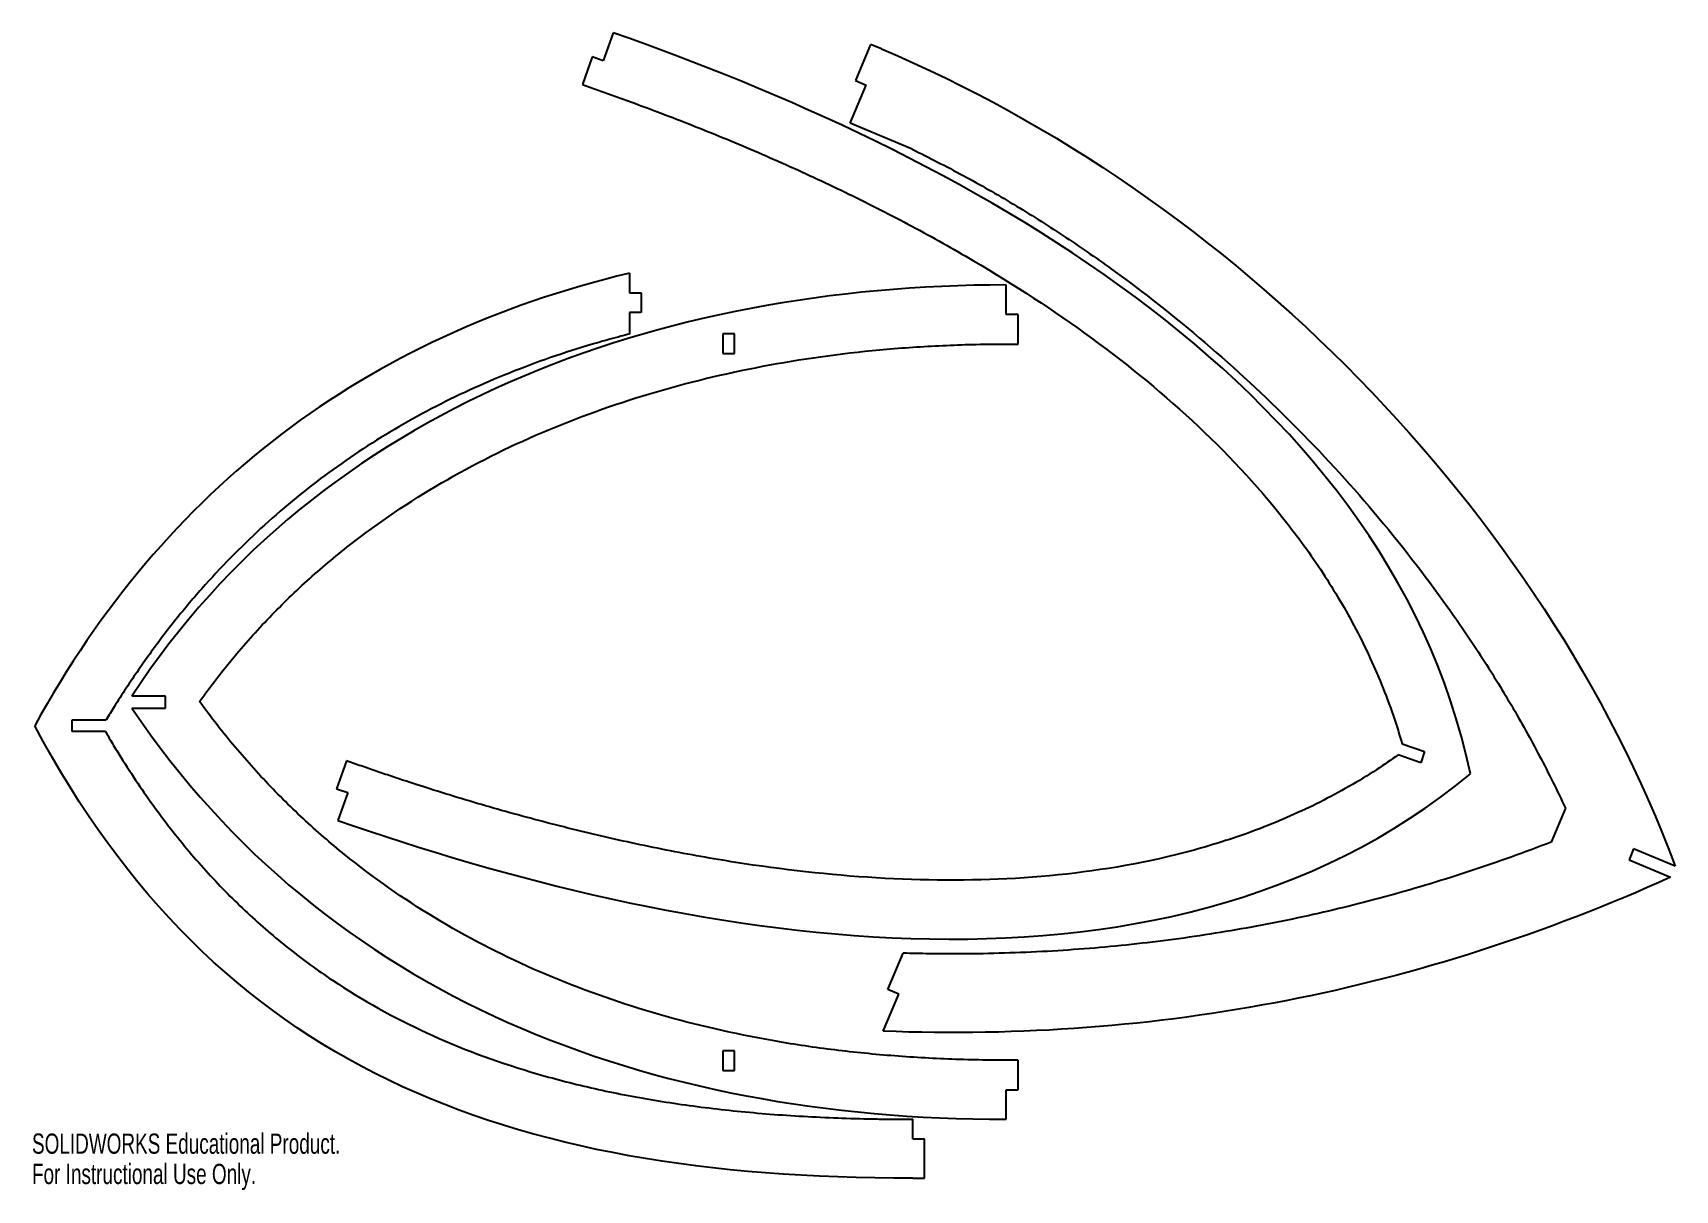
# Model space of a CAD drawing. Header units: inches. Extents: x 0 to 16.4, y 0 to 11.6.
import ezdxf

# ---------------------------------------------------------------- set-up
doc = ezdxf.new("R2010")
doc.units = ezdxf.units.IN
doc.header["$MEASUREMENT"] = 0
doc.styles.add('SLDTEXTSTYLE0', font='TXT', dxfattribs={"width": 0.7})

msp = doc.modelspace()

# ---------------------------------------------------------------- linework, layer by layer
at = {"color": 7, "linetype": 'Continuous', "lineweight": 25}
for p, q in [((5.812, 11.577), (5.714, 11.298)), ((5.603, 11.337), (5.505, 11.058)), ((5.714, 11.298), (5.603, 11.337)), ((8.387, 11.461), (8.235, 11.098)), ((8.496, 11.415), (8.387, 11.461)), ((5.505, 11.058), (5.617, 11.019)), ((8.184, 10.672), (8.344, 11.052)), ((8.235, 11.098), (8.344, 11.052)), ((8.803, 10.412), (8.184, 10.672)), ((5.975, 9.171), (5.975, 8.974)), ((9.744, 8.758), (9.744, 9.054)), ((5.975, 8.974), (6.093, 8.974)), ((6.093, 8.974), (6.093, 8.777)), ((5.975, 8.777), (5.975, 8.563)), ((6.093, 8.777), (5.975, 8.777)), ((9.862, 8.758), (9.744, 8.758)), ((9.862, 8.463), (9.862, 8.758)), ((7.027, 8.565), (6.909, 8.565)), ((6.909, 8.565), (6.909, 8.368)), ((7.027, 8.368), (7.027, 8.565)), ((9.744, 8.463), (9.862, 8.463)), ((6.909, 8.368), (7.027, 8.368)), ((1.335, 4.939), (0.999, 4.939)), ((1.335, 4.821), (1.335, 4.939)), ((1, 4.821), (1.335, 4.821)), ((0.401, 4.585), (0.401, 4.703)), ((0.401, 4.703), (0.742, 4.703)), ((0.735, 4.585), (0.401, 4.585)), ((13.703, 4.464), (13.928, 4.385)), ((3.144, 4.293), (3.046, 4.014)), ((3.255, 4.254), (3.144, 4.293)), ((13.889, 4.274), (13.664, 4.352)), ((13.928, 4.385), (13.889, 4.274)), ((3.046, 4.014), (3.158, 3.975)), ((3.158, 3.975), (3.06, 3.697)), ((15.336, 3.821), (15.193, 3.48)), ((16.018, 3.412), (15.973, 3.303)), ((15.973, 3.303), (16.389, 3.129)), ((16.434, 3.238), (16.018, 3.412)), ((8.561, 2.006), (8.713, 2.369)), ((8.67, 1.96), (8.561, 2.006)), ((8.514, 1.588), (8.67, 1.96)), ((7.027, 1.392), (6.909, 1.392)), ((6.909, 1.392), (6.909, 1.195)), ((7.027, 1.195), (7.027, 1.392)), ((6.909, 1.195), (7.027, 1.195)), ((9.862, 1.298), (9.744, 1.298)), ((9.862, 1.002), (9.862, 1.298)), ((9.744, 1.002), (9.862, 1.002)), ((9.744, 0.707), (9.744, 1.002)), ((8.81, 0.51), (8.81, 0.707)), ((8.81, 0.51), (8.928, 0.51)), ((8.928, 0.116), (8.928, 0.51)), ((8.81, 0.116), (8.928, 0.116))]:
    msp.add_line(p, q, dxfattribs=at)
for points in [[(14.386, 4.163), (13.548, 8.164), (9.139, 10.415), (5.812, 11.577)], [(8.496, 11.415), (11.96, 9.962), (15.111, 6.802), (16.434, 3.238)], [(5.975, 9.171), (3.318, 8.533), (1.336, 7.024), (0.027, 4.644)], [(9.744, 9.054), (6.296, 9.054), (2.883, 7.84), (0.999, 4.939)], [(1, 4.821), (2.946, 1.92), (6.168, 0.707), (9.744, 0.707)], [(8.81, 0.116), (4.728, 0.116), (1.845, 1.224), (0.027, 4.644)], [(3.06, 3.697), (6.388, 2.535), (11.24, 1.552), (14.386, 4.163)], [(16.389, 3.129), (13.884, 1.995), (11.259, 1.481), (8.514, 1.588)]]:
    msp.add_open_spline(points, degree=3, dxfattribs=at)
for points, knots in [([(5.617, 11.019), (5.666, 11.002), (5.765, 10.967), (5.965, 10.895), (6.217, 10.802), (6.524, 10.684), (6.938, 10.519), (7.461, 10.297), (8.093, 10.006), (8.722, 9.689), (9.549, 9.231), (10.545, 8.591), (11.629, 7.715), (12.401, 6.893), (12.918, 6.18), (13.25, 5.616), (13.478, 5.122), (13.621, 4.734), (13.679, 4.547), (13.703, 4.464)], [0, 0, 0, 0, 0.015113, 0.0302259, 0.0604519, 0.0906778, 0.1209038, 0.1813556, 0.2418075, 0.3022594, 0.3627113, 0.483615, 0.6045188, 0.7254225, 0.7858744, 0.8463263, 0.9067782, 0.9370041, 0.9606473, 0.9606473, 0.9606473, 0.9606473]), ([(8.803, 10.412), (8.888, 10.37), (9.058, 10.285), (9.397, 10.106), (9.817, 9.866), (10.312, 9.553), (10.96, 9.105), (11.741, 8.49), (12.622, 7.674), (13.435, 6.789), (14.047, 6.003), (14.491, 5.35), (14.8, 4.85), (15.036, 4.425), (15.212, 4.081), (15.296, 3.908), (15.336, 3.821)], [0.0626053, 0.0626053, 0.0626053, 0.0626053, 0.0889888, 0.1153723, 0.1681393, 0.2209063, 0.2736732, 0.3792072, 0.4847411, 0.5902751, 0.695809, 0.748576, 0.801343, 0.85411, 0.8804935, 0.9068769, 0.9068769, 0.9068769, 0.9068769]), ([(5.975, 8.563), (5.946, 8.555), (5.843, 8.529), (5.595, 8.46), (5.237, 8.348), (4.823, 8.196), (4.29, 7.971), (3.661, 7.647), (2.961, 7.19), (2.317, 6.663), (1.823, 6.165), (1.454, 5.731), (1.191, 5.386), (0.982, 5.084), (0.834, 4.854), (0.768, 4.746), (0.742, 4.703)], [0.497752743, 0.497752743, 0.497752743, 0.497752743, 0.497805621, 0.497942734, 0.498216959, 0.498491185, 0.49876541, 0.499313861, 0.499862311, 0.500410762, 0.500959213, 0.501233438, 0.501507663, 0.501781889, 0.501919001, 0.502011047, 0.502011047, 0.502011047, 0.502011047]), ([(1.676, 4.885), (1.731, 4.963), (1.845, 5.116), (2.082, 5.411), (2.396, 5.759), (2.799, 6.145), (3.37, 6.616), (4.144, 7.129), (5.156, 7.625), (6.237, 8.005), (7.373, 8.272), (8.351, 8.403), (9.145, 8.454), (9.544, 8.463), (9.744, 8.463)], [0, 0, 0, 0, 0.0299917, 0.0599835, 0.1199669, 0.1799504, 0.2399339, 0.3599008, 0.4798677, 0.5998347, 0.7198016, 0.8397686, 0.899752, 0.9597355, 0.9597355, 0.9597355, 0.9597355]), ([(9.744, 1.298), (9.64, 1.298), (9.432, 1.3), (9.021, 1.313), (8.513, 1.345), (7.916, 1.41), (7.135, 1.533), (6.194, 1.756), (5.13, 2.135), (4.137, 2.631), (3.376, 3.144), (2.81, 3.617), (2.407, 4.004), (2.091, 4.354), (1.85, 4.651), (1.733, 4.807), (1.676, 4.885)], [0, 0, 0, 0, 0.030008, 0.0600161, 0.1200321, 0.1800482, 0.2400643, 0.3600964, 0.4801286, 0.6001607, 0.7201928, 0.7802089, 0.840225, 0.900241, 0.9302491, 0.9602571, 0.9602571, 0.9602571, 0.9602571]), ([(0.735, 4.585), (0.752, 4.556), (0.796, 4.481), (0.895, 4.318), (1.036, 4.099), (1.21, 3.848), (1.448, 3.53), (1.759, 3.162), (2.151, 2.765), (2.565, 2.409), (3.146, 1.986), (3.93, 1.55), (4.801, 1.224), (5.553, 1.025), (6.145, 0.906), (6.767, 0.815), (7.309, 0.762), (7.757, 0.733), (8.1, 0.718), (8.392, 0.71), (8.63, 0.707), (8.75, 0.707), (8.81, 0.707)], [0.0058819, 0.0058819, 0.0058819, 0.0058819, 0.0151613, 0.0303226, 0.0606452, 0.0909679, 0.1212905, 0.1819357, 0.242581, 0.3032262, 0.3638714, 0.4851619, 0.6064524, 0.6670976, 0.7277429, 0.7883881, 0.8490334, 0.879356, 0.9096786, 0.9400012, 0.9551625, 0.9703238, 0.9703238, 0.9703238, 0.9703238]), ([(13.664, 4.352), (13.594, 4.302), (13.431, 4.191), (13.078, 3.976), (12.592, 3.731), (11.981, 3.498), (11.133, 3.261), (10.017, 3.098), (8.623, 3.087), (7.446, 3.206), (6.513, 3.363), (5.824, 3.506), (5.148, 3.671), (4.6, 3.823), (4.173, 3.951), (3.86, 4.05), (3.604, 4.134), (3.403, 4.203), (3.305, 4.237), (3.255, 4.254)], [0.0065827, 0.0065827, 0.0065827, 0.0065827, 0.0302259, 0.0604519, 0.1209038, 0.1813556, 0.2418075, 0.3627113, 0.483615, 0.6045188, 0.6649706, 0.7254225, 0.7858744, 0.8463263, 0.8765522, 0.9067782, 0.9370041, 0.9521171, 0.96723, 0.96723, 0.96723, 0.96723]), ([(15.193, 3.48), (15.06, 3.428), (14.793, 3.328), (14.257, 3.143), (13.582, 2.939), (12.764, 2.736), (11.938, 2.577), (11.104, 2.46), (10.26, 2.386), (9.55, 2.36), (9.033, 2.361), (8.801, 2.366), (8.713, 2.369)], [0.498678358, 0.498678358, 0.498678358, 0.498678358, 0.498869027, 0.499059696, 0.499441034, 0.499822372, 0.50020371, 0.500585048, 0.500966386, 0.501347724, 0.501538394, 0.501654418, 0.501654418, 0.501654418, 0.501654418])]:
    msp.add_open_spline(points, degree=3, knots=knots, dxfattribs=at)

# ---------------------------------------------------------------- texts
at = {"color": 7, "linetype": 'Continuous', "char_height": 0.20229, "attachment_point": 1, "style": 'SLDTEXTSTYLE0'}
for s, insert in [('SOLIDWORKS Educational Product.', (0, 0.564)), ('For Instructional Use Only.', (0, 0.261))]:
    msp.add_mtext(s, dxfattribs=dict(at, insert=insert))

doc.saveas('drawing.dxf')
